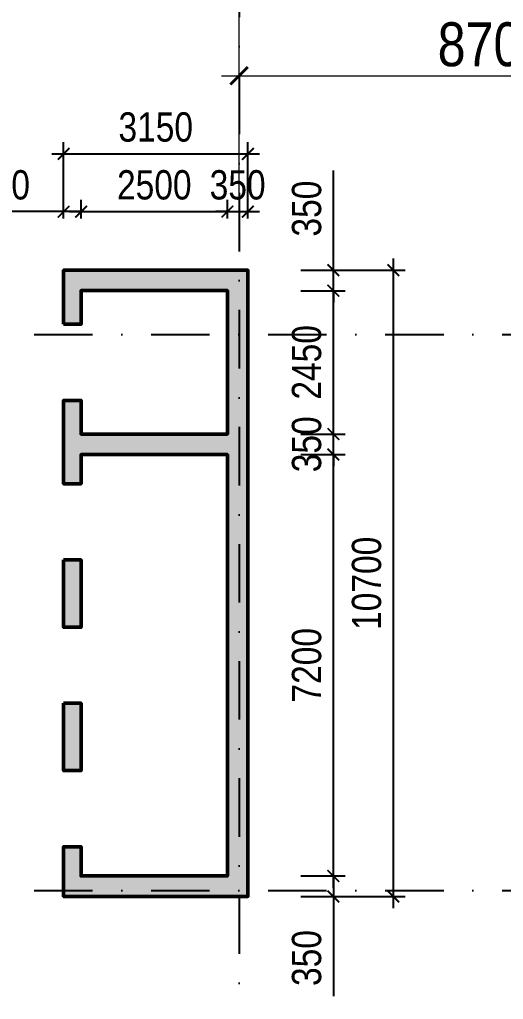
# Model space of a CAD drawing. Header units: millimetres. Extents: x 13965 to 1327256, y -72704 to 46237.
# Drawn here: x 697364 to 705634, y -23923 to -7183 of the extents above; entities that cross this region are included whole.
import ezdxf

# ---------------------------------------------------------------- set-up
doc = ezdxf.new("R2010")
doc.units = ezdxf.units.MM
doc.header["$MEASUREMENT"] = 0
doc.linetypes.add('DASHDOT', pattern=[1, 0.5, -0.25, 0, -0.25])
doc.linetypes.add('DASHED', pattern=[4.5, 3, -1.5])
for name, color, linetype in [('ccu11-Khuat', 9, 'DASHED'), ('KC2-DIM', 251, 'Continuous'), ('KT-Hatch', 251, 'Continuous'), ('KT-Luoi truc South Tower', 8, 'DASHDOT')]:
    doc.layers.add(name, color=color, linetype=linetype)
doc.layers.add('KT-Kich thuoc', color=159, linetype='Continuous', lineweight=18)
doc.layers.add('ST_MBDV Cot vach 220805$0$Xref_ST_MBDV Cot vach 30.7.2022$0$KT-Net cot vach', color=6, linetype='Continuous', lineweight=50)
doc.styles.add('Arial Narrow', font='ARIALN.TTF')
doc.dimstyles.new('ccu12-200', dxfattribs={"dimscale": 200, "dimtxt": 2.5, "dimasz": 1, "dimexe": 1, "dimexo": 2, "dimgap": 1, "dimtad": 1, "dimdec": 0, "dimdsep": 46, "dimtxsty": 'Arial Narrow', "dimblk": 'ARCHTICK', "dimcen": -1, "dimdle": 1, "dimclrd": 256, "dimclre": 256, "dimclrt": 3, "dimadec": 0, "dimazin": 2, "dimtfac": 0.1, "dimtdec": 0, "dimtmove": 0, "dimatfit": 1, "dimldrblk": 'ARCHTICK', "dimfxl": 1, "dimtvp": 0.833333, "dimtolj": 1, "dimtzin": 12, "dimarcsym": 0})
doc.dimstyles.new('CCU_1-300', dxfattribs={"dimscale": 300, "dimtxt": 2.5, "dimasz": 1, "dimexe": 1, "dimexo": 2, "dimgap": 0.5, "dimtad": 1, "dimdec": 0, "dimdsep": 46, "dimtxsty": 'Arial Narrow', "dimblk": 'ARCHTICK', "dimcen": -1, "dimdle": 1, "dimclrd": 256, "dimclre": 256, "dimclrt": 3, "dimadec": 0, "dimazin": 2, "dimtfac": 0.1, "dimtdec": 0, "dimtix": 1, "dimtmove": 2, "dimatfit": 1, "dimfxl": 1, "dimtvp": 0.833333, "dimtolj": 1, "dimtzin": 12, "dimarcsym": 0})

# ---------------------------------------------------------------- blocks, each defined once
blk = doc.blocks.new('_ArchTick')
at = {"color": 0, "const_width": 0.15}
blk.add_lwpolyline([(-0.5, -0.5), (0.5, 0.5)], dxfattribs=at)
blk = doc.blocks.new('*D1046')
at = {"layer": 'Defpoints', "color": 0, "transparency": 16777216}
for p in [(-42197, 37814, 0), (-37735, 33219), (-40305, 32332, 0)]:
    blk.add_point(p, dxfattribs=at)
at = {"layer": 'KT-Kich thuoc', "lineweight": -2, "transparency": 16777216}
for p, q in [((-39726, 38985), (-37637, 32935)), ((-41630, 38010), (-39344, 38799)), ((-39737, 32528), (-37452, 33317))]:
    blk.add_line(p, q, dxfattribs=at)
at = {"layer": 'KT-Kich thuoc', "lineweight": -2, "transparency": 16777216, "xscale": 300, "yscale": 300, "zscale": 300}
for p, rotation in [((-39628, 38701), 109.0471074798708), ((-37735, 33219), 289.0471074798708)]:
    blk.add_blockref('_ArchTick', p, dxfattribs=dict(at, rotation=rotation))
at = {"layer": 'KT-Kich thuoc', "color": 3, "transparency": 16777216, "insert": (-37846, 36248), "char_height": 750, "attachment_point": 5, "rotation": 289.0471, "style": 'Arial Narrow'}
blk.add_mtext('\\A1;5800', dxfattribs=at)
blk = doc.blocks.new('*D1069')
at = {"layer": 'Defpoints', "color": 0, "transparency": 16777216}
for p in [(-25223, 31492), (-33923, 28684, 0), (-25223, 28649, 0)]:
    blk.add_point(p, dxfattribs=at)
at = {"layer": 'KT-Kich thuoc', "lineweight": -2, "transparency": 16777216}
for p, q in [((-33923, 29284), (-33923, 31792)), ((-25223, 29249), (-25223, 31792)), ((-34223, 31492), (-24923, 31492))]:
    blk.add_line(p, q, dxfattribs=at)
at = {"layer": 'KT-Kich thuoc', "lineweight": -2, "transparency": 16777216, "xscale": 300, "yscale": 300, "zscale": 300, "rotation": 180}
blk.add_blockref('_ArchTick', (-33923, 31492), dxfattribs=at)
at = {"layer": 'KT-Kich thuoc', "lineweight": -2, "transparency": 16777216, "xscale": 300, "yscale": 300, "zscale": 300}
blk.add_blockref('_ArchTick', (-25223, 31492), dxfattribs=at)
at = {"layer": 'KT-Kich thuoc', "color": 3, "transparency": 16777216, "insert": (-29573, 32025), "char_height": 750, "attachment_point": 5, "style": 'Arial Narrow'}
blk.add_mtext('\\A1;8700', dxfattribs=at)
blk = doc.blocks.new('*D1073')
at = {"layer": 'Defpoints', "color": 0, "transparency": 16777216}
for p in [(-6323, 33292), (-33923, 28921), (-6323, 28921)]:
    blk.add_point(p, dxfattribs=at)
at = {"layer": 'KT-Kich thuoc', "lineweight": -2, "transparency": 16777216}
for p, q in [((-33923, 29521), (-33923, 33592)), ((-6323, 29521), (-6323, 33592)), ((-34223, 33292), (-6023, 33292))]:
    blk.add_line(p, q, dxfattribs=at)
at = {"layer": 'KT-Kich thuoc', "lineweight": -2, "transparency": 16777216, "xscale": 300, "yscale": 300, "zscale": 300, "rotation": 180}
blk.add_blockref('_ArchTick', (-33923, 33292), dxfattribs=at)
at = {"layer": 'KT-Kich thuoc', "lineweight": -2, "transparency": 16777216, "xscale": 300, "yscale": 300, "zscale": 300}
blk.add_blockref('_ArchTick', (-6323, 33292), dxfattribs=at)
at = {"layer": 'KT-Kich thuoc', "color": 3, "transparency": 16777216, "insert": (-20123, 33825), "char_height": 750, "attachment_point": 5, "style": 'Arial Narrow'}
blk.add_mtext('\\A1;27600', dxfattribs=at)
blk = doc.blocks.new('*D644')
at = {"layer": 'Defpoints', "color": 0, "transparency": 16777216}
for p in [(701769, -21814), (702727, -21814), (701769, -22164)]:
    blk.add_point(p, dxfattribs=at)
at = {"layer": 'KC2-DIM', "lineweight": -2, "transparency": 16777216}
for p, q in [((702727, -21814), (702727, -21614)), ((702169, -21814), (702927, -21814)), ((702727, -21814), (702727, -22164)), ((702169, -22164), (702927, -22164)), ((702727, -22164), (702727, -23868))]:
    blk.add_line(p, q, dxfattribs=at)
at = {"layer": 'KC2-DIM', "lineweight": -2, "transparency": 16777216, "xscale": 200, "yscale": 200, "zscale": 200}
for p, rotation in [((702727, -21814), 270), ((702727, -22164), 90)]:
    blk.add_blockref('_ArchTick', p, dxfattribs=dict(at, rotation=rotation))
at = {"layer": 'KC2-DIM', "color": 3, "transparency": 16777216, "insert": (702272, -23216), "char_height": 500, "attachment_point": 5, "rotation": 90, "style": 'Arial Narrow'}
blk.add_mtext('\\A1;350', dxfattribs=at)
blk = doc.blocks.new('*D645')
at = {"layer": 'Defpoints', "color": 0, "transparency": 16777216}
for p in [(701769, -14614), (702727, -14614), (701769, -21814)]:
    blk.add_point(p, dxfattribs=at)
at = {"layer": 'KC2-DIM', "lineweight": -2, "transparency": 16777216}
for p, q in [((702727, -22014), (702727, -14414)), ((702169, -14614), (702927, -14614)), ((702169, -21814), (702927, -21814))]:
    blk.add_line(p, q, dxfattribs=at)
at = {"layer": 'KC2-DIM', "lineweight": -2, "transparency": 16777216, "xscale": 200, "yscale": 200, "zscale": 200}
for p, rotation in [((702727, -14614), 90), ((702727, -21814), 270)]:
    blk.add_blockref('_ArchTick', p, dxfattribs=dict(at, rotation=rotation))
at = {"layer": 'KC2-DIM', "color": 3, "transparency": 16777216, "insert": (702272, -18214), "char_height": 500, "attachment_point": 5, "rotation": 90, "style": 'Arial Narrow'}
blk.add_mtext('\\A1;7200', dxfattribs=at)
blk = doc.blocks.new('*D646')
at = {"layer": 'Defpoints', "color": 0, "transparency": 16777216}
for p in [(701769, -14264), (702727, -14264), (701769, -14614)]:
    blk.add_point(p, dxfattribs=at)
at = {"layer": 'KC2-DIM', "lineweight": -2, "transparency": 16777216}
for p, q in [((702727, -14264), (702727, -14064)), ((702169, -14264), (702927, -14264)), ((702727, -14614), (702727, -14264)), ((702169, -14614), (702927, -14614)), ((702727, -14614), (702727, -14814))]:
    blk.add_line(p, q, dxfattribs=at)
at = {"layer": 'KC2-DIM', "lineweight": -2, "transparency": 16777216, "xscale": 200, "yscale": 200, "zscale": 200}
for p, rotation in [((702727, -14264), 270), ((702727, -14614), 90)]:
    blk.add_blockref('_ArchTick', p, dxfattribs=dict(at, rotation=rotation))
at = {"layer": 'KC2-DIM', "color": 3, "transparency": 16777216, "insert": (702272, -14439), "char_height": 500, "attachment_point": 5, "rotation": 90, "style": 'Arial Narrow'}
blk.add_mtext('\\A1;350', dxfattribs=at)
blk = doc.blocks.new('*D647')
at = {"layer": 'Defpoints', "color": 0, "transparency": 16777216}
for p in [(701769, -11814), (702727, -11814), (701769, -14264)]:
    blk.add_point(p, dxfattribs=at)
at = {"layer": 'KC2-DIM', "lineweight": -2, "transparency": 16777216}
for p, q in [((702727, -14464), (702727, -11614)), ((702169, -11814), (702927, -11814)), ((702169, -14264), (702927, -14264))]:
    blk.add_line(p, q, dxfattribs=at)
at = {"layer": 'KC2-DIM', "lineweight": -2, "transparency": 16777216, "xscale": 200, "yscale": 200, "zscale": 200}
for p, rotation in [((702727, -11814), 90), ((702727, -14264), 270)]:
    blk.add_blockref('_ArchTick', p, dxfattribs=dict(at, rotation=rotation))
at = {"layer": 'KC2-DIM', "color": 3, "transparency": 16777216, "insert": (702272, -13039), "char_height": 500, "attachment_point": 5, "rotation": 90, "style": 'Arial Narrow'}
blk.add_mtext('\\A1;2450', dxfattribs=at)
blk = doc.blocks.new('*D648')
at = {"layer": 'Defpoints', "color": 0, "transparency": 16777216}
for p in [(701769, -11464), (702727, -11464), (701769, -11814)]:
    blk.add_point(p, dxfattribs=at)
at = {"layer": 'KC2-DIM', "lineweight": -2, "transparency": 16777216}
for p, q in [((702727, -11464), (702727, -9759)), ((702169, -11464), (702927, -11464)), ((702727, -11814), (702727, -11464)), ((702169, -11814), (702927, -11814)), ((702727, -11814), (702727, -12014))]:
    blk.add_line(p, q, dxfattribs=at)
at = {"layer": 'KC2-DIM', "lineweight": -2, "transparency": 16777216, "xscale": 200, "yscale": 200, "zscale": 200}
for p, rotation in [((702727, -11464), 270), ((702727, -11814), 90)]:
    blk.add_blockref('_ArchTick', p, dxfattribs=dict(at, rotation=rotation))
at = {"layer": 'KC2-DIM', "color": 3, "transparency": 16777216, "insert": (702272, -10412), "char_height": 500, "attachment_point": 5, "rotation": 90, "style": 'Arial Narrow'}
blk.add_mtext('\\A1;350', dxfattribs=at)
blk = doc.blocks.new('*D649')
at = {"layer": 'Defpoints', "color": 0, "transparency": 16777216}
for p in [(701769, -11464), (701769, -22164), (703752, -22164)]:
    blk.add_point(p, dxfattribs=at)
at = {"layer": 'KC2-DIM', "lineweight": -2, "transparency": 16777216}
for p, q in [((703752, -11264), (703752, -22364)), ((702169, -11464), (703952, -11464)), ((702169, -22164), (703952, -22164))]:
    blk.add_line(p, q, dxfattribs=at)
at = {"layer": 'KC2-DIM', "lineweight": -2, "transparency": 16777216, "xscale": 200, "yscale": 200, "zscale": 200}
for p, rotation in [((703752, -11464), 90), ((703752, -22164), 270)]:
    blk.add_blockref('_ArchTick', p, dxfattribs=dict(at, rotation=rotation))
at = {"layer": 'KC2-DIM', "color": 3, "transparency": 16777216, "insert": (703297, -16814), "char_height": 500, "attachment_point": 5, "rotation": 90, "style": 'Arial Narrow'}
blk.add_mtext('\\A1;10700', dxfattribs=at)
blk = doc.blocks.new('*D650')
at = {"layer": 'Defpoints', "color": 0, "transparency": 16777216}
for p in [(698116, -10464), (698116, -10983), (698416, -10983)]:
    blk.add_point(p, dxfattribs=at)
at = {"layer": 'KC2-DIM', "lineweight": -2, "transparency": 16777216}
for p, q in [((698116, -10583), (698116, -10264)), ((698416, -10583), (698416, -10264)), ((698116, -10464), (696411, -10464)), ((698416, -10464), (698116, -10464)), ((698416, -10464), (698616, -10464))]:
    blk.add_line(p, q, dxfattribs=at)
at = {"layer": 'KC2-DIM', "lineweight": -2, "transparency": 16777216, "xscale": 200, "yscale": 200, "zscale": 200}
blk.add_blockref('_ArchTick', (698116, -10464), dxfattribs=at)
at = {"layer": 'KC2-DIM', "lineweight": -2, "transparency": 16777216, "xscale": 200, "yscale": 200, "zscale": 200, "rotation": 180}
blk.add_blockref('_ArchTick', (698416, -10464), dxfattribs=at)
at = {"layer": 'KC2-DIM', "color": 3, "transparency": 16777216, "insert": (697063, -10009), "char_height": 500, "attachment_point": 5, "style": 'Arial Narrow'}
blk.add_mtext('\\A1;300', dxfattribs=at)
blk = doc.blocks.new('*D651')
at = {"layer": 'Defpoints', "color": 0, "transparency": 16777216}
for p in [(700916, -10464), (698416, -10983), (700916, -10983)]:
    blk.add_point(p, dxfattribs=at)
at = {"layer": 'KC2-DIM', "lineweight": -2, "transparency": 16777216}
for p, q in [((698416, -10583), (698416, -10264)), ((700916, -10583), (700916, -10264)), ((698216, -10464), (701116, -10464))]:
    blk.add_line(p, q, dxfattribs=at)
at = {"layer": 'KC2-DIM', "lineweight": -2, "transparency": 16777216, "xscale": 200, "yscale": 200, "zscale": 200, "rotation": 180}
blk.add_blockref('_ArchTick', (698416, -10464), dxfattribs=at)
at = {"layer": 'KC2-DIM', "lineweight": -2, "transparency": 16777216, "xscale": 200, "yscale": 200, "zscale": 200}
blk.add_blockref('_ArchTick', (700916, -10464), dxfattribs=at)
at = {"layer": 'KC2-DIM', "color": 3, "transparency": 16777216, "insert": (699666, -10009), "char_height": 500, "attachment_point": 5, "style": 'Arial Narrow'}
blk.add_mtext('\\A1;2500', dxfattribs=at)
blk = doc.blocks.new('*D652')
at = {"layer": 'Defpoints', "color": 0, "transparency": 16777216}
for p in [(701266, -10464), (700916, -10983), (701266, -10983)]:
    blk.add_point(p, dxfattribs=at)
at = {"layer": 'KC2-DIM', "lineweight": -2, "transparency": 16777216}
for p, q in [((700916, -10583), (700916, -10264)), ((701266, -10583), (701266, -10264)), ((700916, -10464), (700716, -10464)), ((700916, -10464), (701266, -10464)), ((701266, -10464), (701466, -10464))]:
    blk.add_line(p, q, dxfattribs=at)
at = {"layer": 'KC2-DIM', "lineweight": -2, "transparency": 16777216, "xscale": 200, "yscale": 200, "zscale": 200}
blk.add_blockref('_ArchTick', (700916, -10464), dxfattribs=at)
at = {"layer": 'KC2-DIM', "lineweight": -2, "transparency": 16777216, "xscale": 200, "yscale": 200, "zscale": 200, "rotation": 180}
blk.add_blockref('_ArchTick', (701266, -10464), dxfattribs=at)
at = {"layer": 'KC2-DIM', "color": 3, "transparency": 16777216, "insert": (701091, -10009), "char_height": 500, "attachment_point": 5, "style": 'Arial Narrow'}
blk.add_mtext('\\A1;350', dxfattribs=at)
blk = doc.blocks.new('*D653')
at = {"layer": 'Defpoints', "color": 0, "transparency": 16777216}
for p in [(701266, -9477), (698116, -10983), (701266, -10983)]:
    blk.add_point(p, dxfattribs=at)
at = {"layer": 'KC2-DIM', "lineweight": -2, "transparency": 16777216}
for p, q in [((698116, -10583), (698116, -9277)), ((701266, -10583), (701266, -9277)), ((697916, -9477), (701466, -9477))]:
    blk.add_line(p, q, dxfattribs=at)
at = {"layer": 'KC2-DIM', "lineweight": -2, "transparency": 16777216, "xscale": 200, "yscale": 200, "zscale": 200, "rotation": 180}
blk.add_blockref('_ArchTick', (698116, -9477), dxfattribs=at)
at = {"layer": 'KC2-DIM', "lineweight": -2, "transparency": 16777216, "xscale": 200, "yscale": 200, "zscale": 200}
blk.add_blockref('_ArchTick', (701266, -9477), dxfattribs=at)
at = {"layer": 'KC2-DIM', "color": 3, "transparency": 16777216, "insert": (699691, -9021), "char_height": 500, "attachment_point": 5, "style": 'Arial Narrow'}
blk.add_mtext('\\A1;3150', dxfattribs=at)
blk = doc.blocks.new('MBCV-T37')
at = {"layer": 'KT-Hatch'}
h = blk.add_hatch(dxfattribs=at)
h.set_pattern_fill('BTCT', color=256, scale=30)
h.set_pattern_definition([(50, (33773.05, -17470.41), (215.17805, -18.82564), [22.5, -247.5]), (355, (33773.05, -17470.41), (-41.6254, 225.6576), [18, -198]), (100.4514, (33790.98, -17471.98), (173.5528, 206.8319), [19.1221, -210.3426]), (46.1842, (33773.05, -17410.41), (320.1723, -49.6557), [33.75, -371.25]), (96.6356, (33799.73, -17414.55), (280.3988, 292.2354), [28.683, -315.514]), (351.1842, (33773.05, -17410.4), (280.3986, 292.2356), [27, -297]), (21, (33803.05, -17425.41), (179.0721, -120.78567), [22.5, -247.5]), (326, (33803.05, -17425.41), (72.9946, 217.545), [18, -198]), (71.4514, (33817.97, -17435.48), (252.0668, 96.75915), [19.1221, -210.3426]), (37.5, (33773.05, -17470.415), (3.64796, 99.86816), [0, -195.6, 0, -201, 0, -198.75]), (7.5, (33773.05, -17470.41), (78.92086, 118.32351), [0, -114.6, 0, -191.1, 0, -75.75]), (327.5, (33706.15, -17470.415), (160.14673, -6.76646), [0, -75, 0, -234, 0, -310.5]), (317.5, (33676.15, -17470.41), (174.95585, 30.0315), [0, -97.5, 0, -155.4, 0, -220.5]), (45, (33773.05, -17470.41), (-79.54951, 79.54951), []), (45, (33826.08, -17470.41), (-79.54951, 79.54951), [])])
h.paths.add_polyline_path([(-3150, 2150), (-2850, 2150), (-2850, 3300), (-3150, 3300)], flags=17)
h.paths.add_polyline_path([(-2850, 5750), (-3150, 5750), (-3150, 4600), (-2850, 4600)], flags=17)
h.paths.add_polyline_path([(-3150, 7050), (-2850, 7050), (-2850, 7550), (-350, 7550), (-350, 350), (-2850, 350), (-2850, 850), (-3150, 850), (-3150, 0), (0, 0), (0, 10700), (-3150, 10700), (-3150, 9775), (-2850, 9775), (-2850, 10350), (-350, 10350), (-350, 7900), (-2850, 7900), (-2850, 8475), (-3150, 8475)])
h.paths.add_polyline_path([(-6450, 350), (-8950, 350), (-8950, 7550), (-6450, 7550), (-6450, 7050), (-6150, 7050), (-6150, 7900), (-9300, 7900), (-9300, 0), (-6150, 0), (-6150, 850), (-6450, 850)])
h.paths.add_polyline_path([(-6450, 2150), (-6150, 2150), (-6150, 3300), (-6450, 3300)], flags=17)
h.paths.add_polyline_path([(-6450, 4600), (-6150, 4600), (-6150, 5750), (-6450, 5750)], flags=17)
at = {"layer": 'ST_MBDV Cot vach 220805$0$Xref_ST_MBDV Cot vach 30.7.2022$0$KT-Net cot vach'}
blk.add_lwpolyline([(-3150, 9775), (-3150, 10700), (0, 10700), (0, 0), (-3150, 0), (-3150, 850), (-2850, 850), (-2850, 350), (-350, 350), (-350, 7550), (-2850, 7550), (-2850, 7050), (-3150, 7050), (-3150, 8475), (-2850, 8475), (-2850, 7900), (-350, 7900), (-350, 10350), (-2850, 10350), (-2850, 9775)], close=True, dxfattribs=at)
at = {"layer": 'ST_MBDV Cot vach 220805$0$Xref_ST_MBDV Cot vach 30.7.2022$0$KT-Net cot vach', "elevation": 0}
for points in [[(-3150, 5750), (-2850, 5750), (-2850, 4600), (-3150, 4600)], [(-3150, 3300), (-2850, 3300), (-2850, 2150), (-3150, 2150)]]:
    blk.add_lwpolyline(points, close=True, dxfattribs=at)
blk = doc.blocks.new('Asix South Tower')
at = {"layer": 'KT-Luoi truc South Tower', "ltscale": 2000}
for p, q in [((-33923, 33491.9), (-33923, -4459.1)), ((-49426.2, 27070.4), (10118.8, 27070.4)), ((-49426.2, 17570.4), (10118.8, 17570.4))]:
    blk.add_line(p, q, dxfattribs=at)
at = {"layer": 'KT-Kich thuoc'}
dim = blk.add_linear_dim(base=(-37735.1, 33218.9), p1=(-42196.7, 37814.5, 0), p2=(-40304.5, 32331.8, 0), angle=109.04711, dimstyle='CCU_1-300', dxfattribs=at)
dim.commit()
dim.dimension.update_dxf_attribs({"geometry": '*D1046', "text_midpoint": (-37846.3, 36248.5), "dimtype": 128})
for base, p1, p2, picture, middle in [((-6323, 33291.9), (-33923, 28921.3), (-6323, 28921.3), '*D1073', (-20123, 33824.8)), ((-25223, 31491.9), (-33923, 28684.3, 0), (-25223, 28648.7, 0), '*D1069', (-29573, 32024.8))]:
    dim = blk.add_linear_dim(base=base, p1=p1, p2=p2, dimstyle='CCU_1-300', dxfattribs=at)
    dim.commit()
    dim.dimension.update_dxf_attribs({"geometry": picture, "text_midpoint": middle})

msp = doc.modelspace()

# ---------------------------------------------------------------- block references
at = {"layer": 'ccu11-Khuat'}
msp.add_blockref('MBCV-T37', (701265.6, -22163.9, 0), dxfattribs=at)
at = {"layer": 'KT-Kich thuoc'}
msp.add_blockref('Asix South Tower', (735038.2, -39634.4), dxfattribs=at)

# ---------------------------------------------------------------- dimensions: what is measured, and where the dimension line sits
at = {"layer": 'KC2-DIM'}
for base, p1, p2, picture, middle in [((701265.6, -9476.6), (698115.6, -10982.7), (701265.6, -10982.7), '*D653', (699690.6, -9021.4)), ((698115.6, -10464.1), (698415.6, -10982.7), (698115.6, -10982.7), '*D650', (697063.3, -10008.8)), ((700915.6, -10464.1), (698415.6, -10982.7), (700915.6, -10982.7), '*D651', (699665.6, -10008.8))]:
    dim = msp.add_linear_dim(base=base, p1=p1, p2=p2, dimstyle='ccu12-200', dxfattribs=at)
    dim.commit()
    dim.dimension.update_dxf_attribs({"geometry": picture, "text_midpoint": middle})
dim = msp.add_linear_dim(base=(701265.6, -10464.1), p1=(700915.6, -10982.7), p2=(701265.6, -10982.7), dimstyle='ccu12-200', dxfattribs=at)
dim.commit()
dim.dimension.update_dxf_attribs({"geometry": '*D652', "text_midpoint": (701090.6, -10464.1), "dimtype": 160})
for base, p1, p2, picture, middle in [((702727.4, -11463.9), (701768.6, -11813.9), (701768.6, -11463.9), '*D648', (702272.1, -10411.7)), ((703752.1, -22163.9), (701768.6, -11463.9), (701768.6, -22163.9), '*D649', (703296.9, -16813.9)), ((702727.4, -11813.9), (701768.6, -14263.9), (701768.6, -11813.9), '*D647', (702272.1, -13038.9)), ((702727.4, -14613.9), (701768.6, -21813.9), (701768.6, -14613.9), '*D645', (702272.1, -18213.9))]:
    dim = msp.add_linear_dim(base=base, p1=p1, p2=p2, angle=90, dimstyle='ccu12-200', dxfattribs=at)
    dim.commit()
    dim.dimension.update_dxf_attribs({"geometry": picture, "text_midpoint": middle})
for base, p1, p2, picture, middle in [((702727.4, -14263.9), (701768.6, -14613.9), (701768.6, -14263.9), '*D646', (702727.4, -14438.9)), ((702727.4, -21813.9), (701768.6, -22163.9), (701768.6, -21813.9), '*D644', (702727.4, -23216.2))]:
    dim = msp.add_linear_dim(base=base, p1=p1, p2=p2, angle=90, dimstyle='ccu12-200', dxfattribs=at)
    dim.commit()
    dim.dimension.update_dxf_attribs({"geometry": picture, "text_midpoint": middle, "dimtype": 160})

doc.saveas('drawing.dxf')
